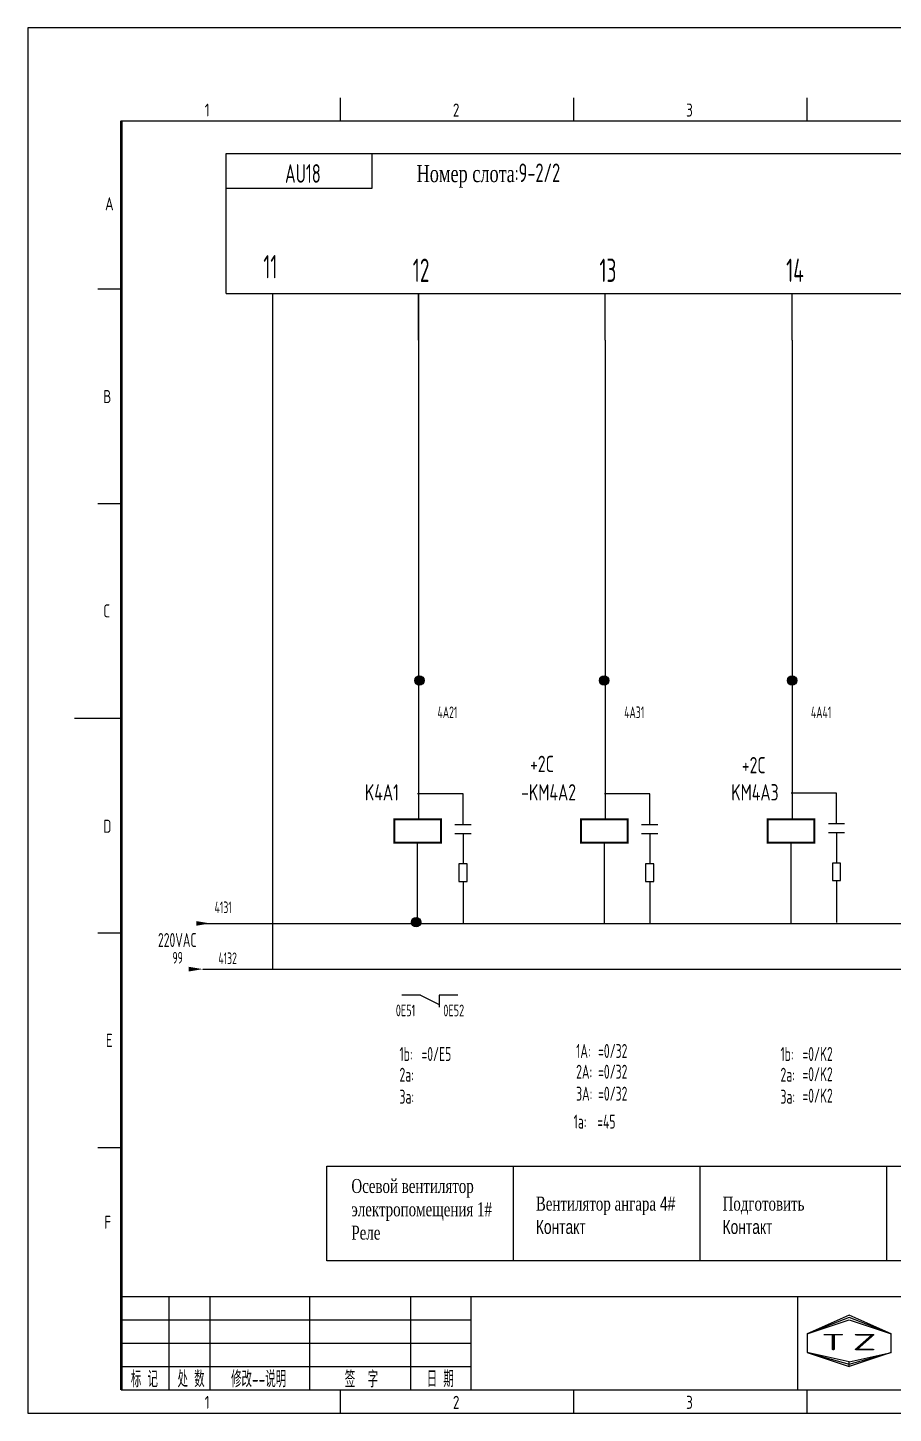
# Model space of a CAD drawing. Extents: x 590 to 9605, y -3741 to 975.
# Drawn here: x 5207.9 to 5393.3, y -1946.5 to -1649.5 of the extents above; entities that cross this region are included whole.
import ezdxf
from ezdxf.enums import TextEntityAlignment as Align

# ---------------------------------------------------------------- set-up
doc = ezdxf.new("R2010")
doc.units = 0
doc.header["$LTSCALE"] = 2
doc.header["$MEASUREMENT"] = 0
for name, pattern in [('DASHED2', [0.375, 0.25, -0.125]), ('DIVIDE', [1.25, 0.5, -0.25, 0, -0.25, 0, -0.25]), ('HIDDEN', [0.375, 0.25, -0.125])]:
    doc.linetypes.add(name, pattern=pattern)
doc.layers.get('0').update_dxf_attribs({"linetype": 'CONTINUOUS'})
doc.layers.add('CONTINUOUS', color=7, linetype='CONTINUOUS')
doc.layers.add('DIVIDE', color=1, linetype='DIVIDE')
doc.styles.add('ROMAN', font='ROMANC.shx', dxfattribs={"width": 0.7, "height": 0.7})
doc.styles.add('ROMANS', font='romans', dxfattribs={"width": 0.67, "bigfont": 'hzlib'})
doc.styles.get("Standard").update_dxf_attribs({"font": 'isocp.shx', "width": 0.707, "bigfont": 'dfst.shx'})

msp = doc.modelspace()

# ---------------------------------------------------------------- hatches: boundary and pattern name
at = {"linetype": 'HIDDEN'}
h = msp.add_hatch(color=0, dxfattribs=at)
edge = h.paths.add_edge_path()
edge.add_arc((5291.78, -1789.41), 1, 0, 360)
h = msp.add_hatch(color=0, dxfattribs=at)
edge = h.paths.add_edge_path()
edge.add_arc((5331.36, -1789.41), 1, 0, 360)
h = msp.add_hatch(color=0, dxfattribs=at)
edge = h.paths.add_edge_path()
edge.add_arc((5371.64, -1789.41), 1, 0, 360)
h = msp.add_hatch(color=0, dxfattribs=at)
edge = h.paths.add_edge_path()
edge.add_arc((5291.08, -1841.24), 1, 0, 360)

# ---------------------------------------------------------------- linework, layer by layer
for p, q in [((5301.13, -1813.74), (5291.41, -1813.74)), ((5301.13, -1820.29), (5301.13, -1813.74)), ((5341.13, -1813.74), (5331.41, -1813.74)), ((5341.13, -1820.29), (5341.13, -1813.74)), ((5381.13, -1813.55), (5371.41, -1813.55)), ((5381.13, -1820.1), (5381.13, -1813.55)), ((5301.13, -1822.21), (5301.13, -1828.74)), ((5341.13, -1822.21), (5341.13, -1828.74)), ((5381.13, -1822.02), (5381.13, -1828.55)), ((5381.13, -1832.32), (5381.13, -1841.31)), ((5301.13, -1832.51), (5301.13, -1841.5)), ((5341.13, -1832.51), (5341.13, -1841.5))]:
    msp.add_line(p, q)
at = {"color": 6}
for p, q in [((5271.93, -1913.79), (5271.93, -1893.53)), ((5271.93, -1893.53), (5591.93, -1893.53)), ((5311.93, -1913.79), (5311.93, -1893.53)), ((5351.93, -1913.79), (5351.93, -1893.53)), ((5391.93, -1913.79), (5391.93, -1893.53)), ((5311.93, -1913.79), (5311.93, -1896.59)), ((5351.93, -1913.79), (5351.93, -1896.59)), ((5391.93, -1913.79), (5391.93, -1896.59)), ((5591.93, -1913.79), (5271.93, -1913.79))]:
    msp.add_line(p, q, dxfattribs=at)
for points in [[(5250.37, -1676.5), (5281.62, -1676.5), (5281.62, -1684), (5250.37, -1684)], [(5300.26, -1832.51), (5302.01, -1832.51), (5302.01, -1828.74), (5300.26, -1828.74)], [(5340.26, -1832.51), (5342.01, -1832.51), (5342.01, -1828.74), (5340.26, -1828.74)], [(5380.26, -1832.32), (5382.01, -1832.32), (5382.01, -1828.55), (5380.26, -1828.55)]]:
    msp.add_lwpolyline(points, close=True)
at = {"const_width": 0.4}
for points in [[(5286.41, -1819.19), (5296.41, -1819.19), (5296.41, -1824.19), (5286.41, -1824.19), (5286.41, -1819.19)], [(5326.41, -1819.19), (5336.41, -1819.19), (5336.41, -1824.19), (5326.41, -1824.19), (5326.41, -1819.19)], [(5366.41, -1819.19), (5376.41, -1819.19), (5376.41, -1824.19), (5366.41, -1824.19), (5366.41, -1819.19)]]:
    msp.add_lwpolyline(points, dxfattribs=at)
at = {"layer": 'CONTINUOUS', "color": 3}
for p, q in [((5627.87, -1649.5), (5207.87, -1649.5)), ((5207.87, -1649.5), (5207.87, -1946.5)), ((5207.87, -1946.5), (5627.87, -1946.5))]:
    msp.add_line(p, q, dxfattribs=at)
at = {"layer": 'CONTINUOUS', "linetype": 'Continuous'}
for p, q in [((5274.87, -1669.5), (5274.87, -1664.5)), ((5324.87, -1669.5), (5324.87, -1664.5)), ((5374.87, -1669.5), (5374.87, -1664.5)), ((5222.87, -1705.5), (5227.87, -1705.5)), ((5222.87, -1751.5), (5227.87, -1751.5)), ((5217.87, -1797.5), (5227.87, -1797.5)), ((5222.87, -1843.5), (5227.87, -1843.5)), ((5222.87, -1889.5), (5227.87, -1889.5)), ((5227.87, -1921.5), (5622.87, -1921.5)), ((5238.15, -1941.5), (5238.15, -1921.5)), ((5246.97, -1941.5), (5246.97, -1921.5)), ((5268.21, -1921.5), (5268.21, -1941.5)), ((5289.87, -1921.5), (5289.87, -1941.5)), ((5302.87, -1941.5), (5302.87, -1921.5)), ((5372.87, -1941.5), (5372.87, -1921.5)), ((5227.87, -1926.5), (5302.87, -1926.5)), ((5383.87, -1925.5), (5374.87, -1929.5)), ((5383.87, -1926), (5374.87, -1929.5)), ((5374.87, -1929.5), (5383.87, -1926.5)), ((5392.87, -1929.5), (5383.87, -1925.5)), ((5392.87, -1929.5), (5383.87, -1926)), ((5383.87, -1926.5), (5392.87, -1929.5)), ((5374.87, -1929.5), (5374.87, -1933.5)), ((5392.87, -1933.5), (5392.87, -1929.5)), ((5227.87, -1931.5), (5302.87, -1931.5)), ((5374.87, -1933.5), (5383.87, -1936.5)), ((5383.87, -1935.5), (5374.87, -1933.5)), ((5374.87, -1933.5), (5383.87, -1936)), ((5383.87, -1936), (5392.87, -1933.5)), ((5392.87, -1933.5), (5383.87, -1936.5)), ((5383.87, -1935.5), (5392.87, -1933.5)), ((5383.87, -1936.5), (5383.87, -1935.5)), ((5383.87, -1936.5), (5383.87, -1935.5)), ((5227.87, -1936.5), (5302.87, -1936.5)), ((5274.87, -1946.5), (5274.87, -1941.5)), ((5324.87, -1946.5), (5324.87, -1941.5)), ((5374.87, -1946.5), (5374.87, -1941.5))]:
    msp.add_line(p, q, dxfattribs=at)
at = {"layer": 'CONTINUOUS'}
for p, q in [((5227.87, -1669.5), (5622.87, -1669.5)), ((5250.37, -1676.5), (5610.37, -1676.5)), ((5250.37, -1706.5), (5250.37, -1676.5)), ((5250.37, -1706.5), (5610.37, -1706.5)), ((5260.37, -1836.5), (5260.37, -1706.5)), ((5291.62, -1706.5), (5291.62, -1819)), ((5291.62, -1716.5), (5291.62, -1706.5)), ((5291.62, -1716.5), (5291.62, -1706.5)), ((5331.62, -1716.5), (5331.62, -1706.5)), ((5371.62, -1716.5), (5371.62, -1706.5)), ((5291.62, -1716.5), (5291.62, -1747.74)), ((5331.62, -1716.5), (5331.62, -1819)), ((5371.62, -1716.5), (5371.62, -1819)), ((5296.41, -1819.19), (5286.41, -1819.19)), ((5296.41, -1819.19), (5286.41, -1819.19)), ((5296.41, -1819.19), (5286.41, -1819.19)), ((5286.41, -1819.19), (5286.41, -1824.19)), ((5286.41, -1819.19), (5286.41, -1824.19)), ((5286.41, -1819.19), (5286.41, -1824.19)), ((5296.41, -1824.19), (5296.41, -1819.19)), ((5296.41, -1824.19), (5296.41, -1819.19)), ((5296.41, -1824.19), (5296.41, -1819.19)), ((5299.4, -1820.29), (5302.87, -1820.29)), ((5336.41, -1819.19), (5326.41, -1819.19)), ((5336.41, -1819.19), (5326.41, -1819.19)), ((5336.41, -1819.19), (5326.41, -1819.19)), ((5326.41, -1819.19), (5326.41, -1824.19)), ((5326.41, -1819.19), (5326.41, -1824.19)), ((5326.41, -1819.19), (5326.41, -1824.19)), ((5336.41, -1824.19), (5336.41, -1819.19)), ((5336.41, -1824.19), (5336.41, -1819.19)), ((5336.41, -1824.19), (5336.41, -1819.19)), ((5339.4, -1820.29), (5342.87, -1820.29)), ((5376.41, -1819.19), (5366.41, -1819.19)), ((5376.41, -1819.19), (5366.41, -1819.19)), ((5376.41, -1819.19), (5366.41, -1819.19)), ((5366.41, -1819.19), (5366.41, -1824.19)), ((5366.41, -1819.19), (5366.41, -1824.19)), ((5366.41, -1819.19), (5366.41, -1824.19)), ((5376.41, -1824.19), (5376.41, -1819.19)), ((5376.41, -1824.19), (5376.41, -1819.19)), ((5376.41, -1824.19), (5376.41, -1819.19)), ((5379.4, -1820.1), (5382.87, -1820.1)), ((5299.4, -1822.21), (5302.87, -1822.21)), ((5339.4, -1822.21), (5342.87, -1822.21)), ((5379.4, -1822.02), (5382.87, -1822.02)), ((5286.41, -1824.19), (5291.41, -1824.19)), ((5286.41, -1824.19), (5291.41, -1824.19)), ((5286.41, -1824.19), (5291.41, -1824.19)), ((5291.41, -1824.19), (5296.41, -1824.19)), ((5291.41, -1824.19), (5296.41, -1824.19)), ((5291.41, -1824.19), (5296.41, -1824.19)), ((5291.41, -1841.69), (5291.41, -1824.19)), ((5326.41, -1824.19), (5331.41, -1824.19)), ((5326.41, -1824.19), (5331.41, -1824.19)), ((5326.41, -1824.19), (5331.41, -1824.19)), ((5331.41, -1824.19), (5336.41, -1824.19)), ((5331.41, -1824.19), (5336.41, -1824.19)), ((5331.41, -1824.19), (5336.41, -1824.19)), ((5331.41, -1841.69), (5331.41, -1824.19)), ((5366.41, -1824.19), (5371.41, -1824.19)), ((5366.41, -1824.19), (5371.41, -1824.19)), ((5366.41, -1824.19), (5371.41, -1824.19)), ((5371.41, -1824.19), (5376.41, -1824.19)), ((5371.41, -1824.19), (5376.41, -1824.19)), ((5371.41, -1824.19), (5376.41, -1824.19)), ((5371.41, -1841.69), (5371.41, -1824.19)), ((5245.37, -1841.5), (5611.62, -1841.5)), ((5245.37, -1851.3), (5611.62, -1851.3)), ((5300.01, -1856.89), (5296.01, -1856.89)), ((5227.87, -1941.5), (5622.87, -1941.5))]:
    msp.add_line(p, q, dxfattribs=at)
at = {"layer": 'CONTINUOUS', "lineweight": 50}
msp.add_line((5227.87, -1669.5), (5227.87, -1941.5), dxfattribs=at)
at = {"layer": 'CONTINUOUS', "color": 1}
msp.add_line((5260.37, -1851.3), (5260.37, -1706.5), dxfattribs=at)
at = {"layer": 'CONTINUOUS', "color": 7}
for q in [(5288.01, -1856.89), (5296.01, -1858.89)]:
    msp.add_line((5292.01, -1856.89), q, dxfattribs=at)
at = {"layer": 'CONTINUOUS', "ltscale": 2}
msp.add_line((5296.01, -1856.89), (5296.01, -1859.47), dxfattribs=at)
at = {"layer": 'CONTINUOUS'}
for centre in [(5291.78, -1789.41), (5331.36, -1789.41), (5371.64, -1789.41), (5291.08, -1841.24)]:
    msp.add_circle(centre, 1, dxfattribs=at)
at = {"layer": 'DIVIDE', "color": 6}
for points in [[(5243.99, -1841), (5243.99, -1842), (5246.99, -1841.5)], [(5242.37, -1850.8), (5242.37, -1851.8), (5245.37, -1851.3)]]:
    msp.add_solid(points, dxfattribs=at)

# ---------------------------------------------------------------- texts
at = {"layer": 'CONTINUOUS', "linetype": 'Continuous', "style": 'ROMAN'}
for s, height, width, p in [('1', 2.8, 0.7, (5245.8, -1668.56)), ('2', 2.8, 0.7, (5298.96, -1668.56)), ('3', 2.8, 0.7, (5348.93, -1668.56)), ('A', 2.8, 0.7, (5224.44, -1688.65)), ('B', 2.8, 0.7, (5224.05, -1729.97)), ('C', 2.8, 0.7, (5224.05, -1775.91)), ('D', 2.8, 0.7, (5224.05, -1822.08)), ('E', 2.8, 0.7, (5224.6, -1867.97)), ('F', 2.8, 0.7, (5224.25, -1906.97)), ('T', 3.5, 1.8, (5377.87, -1933)), ('Z', 3.5, 1.8, (5384.57, -1933)), ('1', 2.8, 0.7, (5245.8, -1945.56)), ('2', 2.8, 0.7, (5298.96, -1945.56)), ('3', 2.8, 0.7, (5348.93, -1945.56))]:
    msp.add_text(s, height=height, dxfattribs=dict(at, width=width)).set_placement(p)
at = {"layer": 'CONTINUOUS', "color": 0, "width": 0.707}
msp.add_text('AU18', height=4, dxfattribs=at).set_placement((5262.99, -1682.75))
at = {"layer": 'CONTINUOUS', "color": 1, "width": 0.67}
for s, height, p in [('11', 5, (5258.34, -1703.23)), ('12', 5, (5290.37, -1704)), ('13', 5, (5330.37, -1704)), ('14', 5, (5370.37, -1704)), ('4131', 2.5, (5247.9, -1839.31)), ('220VAC', 3, (5235.78, -1846.56)), ('4132', 2.5, (5248.71, -1850.22))]:
    msp.add_text(s, height=height, dxfattribs=at).set_placement(p)
at = {"layer": 'CONTINUOUS', "color": 7, "width": 0.67}
for s, p in [('4A21', (5295.67, -1797.5)), ('4A31', (5335.67, -1797.5)), ('4A41', (5375.67, -1797.5)), ('99', (5238.88, -1850.11))]:
    msp.add_text(s, height=2.5, dxfattribs=at).set_placement(p)
at = {"layer": 'CONTINUOUS', "color": 6, "style": 'ROMANS', "width": 0.67}
for p in [(5315.5, -1809.06), (5360.87, -1809.32)]:
    msp.add_text('+2C', height=3.5, dxfattribs=at).set_placement(p)
at = {"layer": 'CONTINUOUS', "style": 'ROMANS', "width": 0.67}
for s, p in [('K4A1', (5280.1, -1815.15)), ('-KM4A2', (5313.58, -1815.15)), ('KM4A3', (5358.6, -1815.15))]:
    msp.add_text(s, height=3.5, dxfattribs=at).set_placement(p)
at = {"layer": 'CONTINUOUS', "color": 0, "linetype": 'ByBlock', "width": 0.707}
for s, p in [('0E51', (5286.73, -1861.41)), ('0E52', (5296.91, -1861.41))]:
    msp.add_text(s, height=2.5, dxfattribs=at).set_placement(p)
at = {"layer": 'CONTINUOUS', "color": 6, "width": 0.67}
for s, p in [('1b:', (5287.52, -1871)), ('=0/E5', (5292.24, -1871)), ('1A:', (5325.37, -1870.35)), ('=0/32', (5330.08, -1870.35)), ('1b:', (5369.15, -1871)), ('=0/K2', (5373.86, -1871)), ('2a:', (5287.52, -1875.44)), ('2A:', (5325.37, -1874.79)), ('=0/32', (5330.08, -1874.79)), ('2a:', (5369.15, -1875.44)), ('=0/K2', (5373.86, -1875.32)), ('3A:', (5325.37, -1879.5)), ('=0/32', (5330.08, -1879.5)), ('=0/K2', (5373.86, -1879.93)), ('3a:', (5287.52, -1880.14)), ('3a:', (5369.15, -1880.14)), ('1a:  =45', (5324.84, -1885.48))]:
    msp.add_text(s, height=3, dxfattribs=at).set_placement(p)
at = {"layer": 'CONTINUOUS', "width": 0.67}
for s, p in [('标 记', (5232.87, -1939)), ('处 数', (5242.87, -1939)), ('修改--说明', (5257.34, -1939)), ('签  字', (5279.37, -1939)), ('日 期', (5296.25, -1939))]:
    msp.add_text(s, height=3.5, dxfattribs=at).set_placement(p, align=Align.MIDDLE)
at = {"layer": 'CONTINUOUS', "color": 0, "insert": (5291.18, -1681.2), "char_height": 4, "width": 130, "attachment_point": 4}
msp.add_mtext('{\\fTimes New Roman|b0|i0|c204|p18;\\H0.9167x;\\C256;Номер слота}:9-2/2', dxfattribs=at)
at = {"layer": 'CONTINUOUS', "linetype": 'DASHED2', "ltscale": 2, "char_height": 3, "attachment_point": 1}
for s, insert, width in [('{\\fTimes New Roman|b0|i0|c204|p18;\\C6;Осевой вентилятор электропомещения 1#\\fTimes New Roman|b0|i0|c238|p18; \\fTimes New Roman|b0|i0|c204|p18;Реле }', (5277.21, -1896.28), 32.1778), ('{\\fTimes New Roman|b0|i0|c204|p18;\\C6;Вентилятор ангара\\fArial|b0|i0|c0|p34; 4# \\fArial|b0|i0|c204|p34;Контакт }', (5316.73, -1900.06), 30.2898), ('{\\fTimes New Roman|b0|i0|c204|p18;\\C6;Подготовить\\fArial|b0|i0|c0|p34;\\P\\fArial|b0|i0|c204|p34;Контакт }', (5356.73, -1900.06), 30.2898)]:
    msp.add_mtext(s, dxfattribs=dict(at, insert=insert, width=width))

doc.saveas('drawing.dxf')
